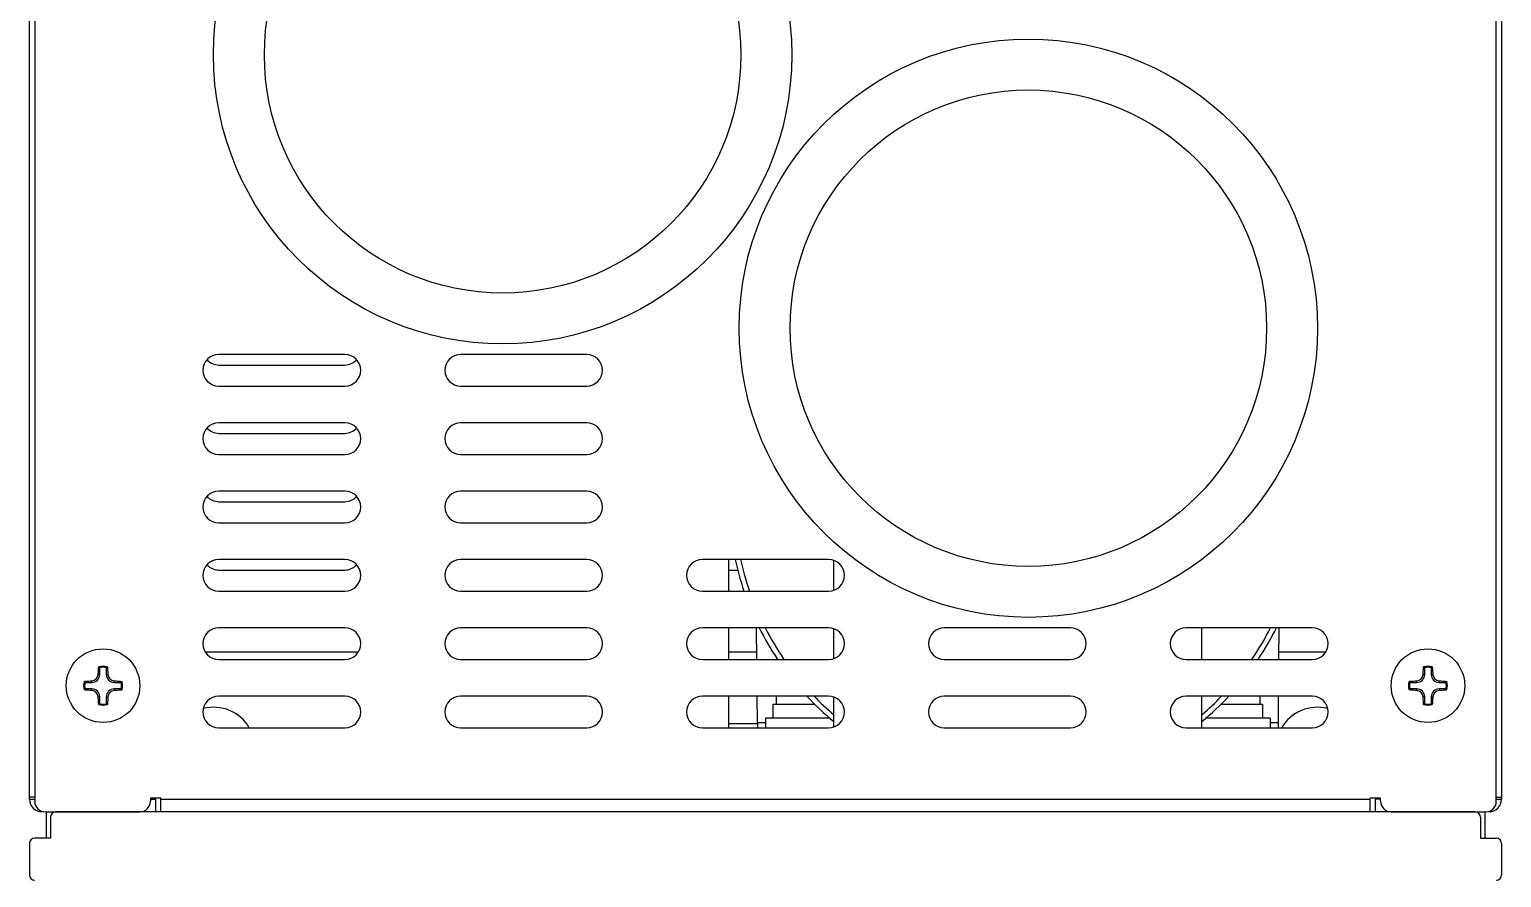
# Model space of a CAD drawing. Extents: x -425 to 6552, y -3049 to 3105.
# Drawn here: x 606.4 to 683, y -1826.3 to -1782.2 of the extents above; entities that cross this region are included whole.
import ezdxf

# ---------------------------------------------------------------- set-up
doc = ezdxf.new("R2010")
doc.units = 0
doc.layers.get('0').update_dxf_attribs({"linetype": 'CONTINUOUS'})

msp = doc.modelspace()

# ---------------------------------------------------------------- linework, layer by layer
at = {"color": 7, "linetype": 'CONTINUOUS'}
for p, q in [((606.398, -1822.214), (606.398, -1764.323)), ((606.672, -1764.87), (606.672, -1822.323)), ((683.002, -1769.248), (683.002, -1822.214)), ((682.728, -1822.323), (682.728, -1770.506)), ((622.813, -1799.068), (616.247, -1799.068)), ((635.398, -1799.068), (628.832, -1799.068)), ((616.247, -1799.616), (622.813, -1799.616)), ((616.247, -1800.71), (622.813, -1800.71)), ((628.832, -1800.71), (635.398, -1800.71)), ((622.813, -1802.625), (616.247, -1802.625)), ((616.247, -1803.172), (622.813, -1803.172)), ((635.398, -1802.625), (628.832, -1802.625)), ((616.247, -1804.267), (622.813, -1804.267)), ((628.832, -1804.267), (635.398, -1804.267)), ((622.813, -1806.182), (616.247, -1806.182)), ((635.398, -1806.182), (628.832, -1806.182)), ((616.247, -1806.729), (622.813, -1806.729)), ((616.247, -1807.823), (622.813, -1807.823)), ((628.832, -1807.823), (635.398, -1807.823)), ((622.813, -1809.738), (616.247, -1809.738)), ((635.398, -1809.738), (628.832, -1809.738)), ((647.983, -1809.738), (641.417, -1809.738)), ((642.785, -1811.38), (642.785, -1809.738)), ((648.257, -1811.332), (648.257, -1809.786)), ((616.247, -1810.285), (622.813, -1810.285)), ((642.785, -1810.285), (643.254, -1810.285)), ((616.247, -1811.38), (622.813, -1811.38)), ((628.832, -1811.38), (635.398, -1811.38)), ((641.417, -1811.38), (647.983, -1811.38)), ((622.813, -1813.295), (616.247, -1813.295)), ((635.398, -1813.295), (628.832, -1813.295)), ((647.983, -1813.295), (641.417, -1813.295)), ((642.785, -1814.936), (642.785, -1813.295)), ((644.248, -1814.936), (644.234, -1813.295)), ((648.257, -1814.889), (648.257, -1813.342)), ((660.568, -1813.295), (654.002, -1813.295)), ((673.153, -1813.295), (666.587, -1813.295)), ((667.408, -1814.936), (667.408, -1813.295)), ((671.416, -1814.936), (671.43, -1813.295)), ((623.506, -1814.553), (615.555, -1814.553)), ((644.245, -1814.553), (642.785, -1814.553)), ((673.846, -1814.553), (671.419, -1814.553)), ((610.058, -1815.724), (610.058, -1815.362)), ((610.398, -1815.362), (610.398, -1815.724)), ((616.247, -1814.936), (622.813, -1814.936)), ((628.832, -1814.936), (635.398, -1814.936)), ((641.417, -1814.936), (647.983, -1814.936)), ((654.002, -1814.936), (660.568, -1814.936)), ((666.587, -1814.936), (673.153, -1814.936)), ((679.002, -1815.724), (679.002, -1815.362)), ((679.342, -1815.362), (679.342, -1815.724)), ((609.286, -1816.134), (609.648, -1816.134)), ((609.648, -1816.134), (609.648, -1816.054)), ((610.058, -1815.724), (609.978, -1815.724)), ((610.398, -1815.724), (610.479, -1815.724)), ((610.809, -1816.134), (610.809, -1816.054)), ((610.809, -1816.134), (611.171, -1816.134)), ((678.229, -1816.134), (678.591, -1816.134)), ((678.591, -1816.134), (678.591, -1816.054)), ((679.002, -1815.724), (678.921, -1815.724)), ((679.342, -1815.724), (679.422, -1815.724)), ((679.752, -1816.134), (679.752, -1816.054)), ((679.752, -1816.134), (680.114, -1816.134)), ((609.648, -1816.474), (609.286, -1816.474)), ((609.648, -1816.474), (609.648, -1816.555)), ((610.058, -1816.885), (609.978, -1816.885)), ((610.058, -1817.247), (610.058, -1816.885)), ((610.398, -1816.885), (610.398, -1817.247)), ((610.398, -1816.885), (610.479, -1816.885)), ((610.809, -1816.474), (610.809, -1816.555)), ((611.171, -1816.474), (610.809, -1816.474)), ((622.813, -1816.851), (616.247, -1816.851)), ((635.398, -1816.851), (628.832, -1816.851)), ((647.983, -1816.851), (641.417, -1816.851)), ((642.785, -1818.493), (642.785, -1816.851)), ((644.277, -1818.219), (644.265, -1816.851)), ((645.247, -1816.851), (645.247, -1817.289)), ((648.257, -1818.446), (648.257, -1816.899)), ((660.568, -1816.851), (654.002, -1816.851)), ((673.153, -1816.851), (666.587, -1816.851)), ((667.408, -1818.493), (667.408, -1816.851)), ((670.417, -1816.851), (670.417, -1817.289)), ((671.387, -1818.219), (671.399, -1816.851)), ((678.591, -1816.474), (678.229, -1816.474)), ((678.591, -1816.474), (678.591, -1816.555)), ((679.002, -1816.885), (678.921, -1816.885)), ((679.002, -1817.247), (679.002, -1816.885)), ((679.342, -1816.885), (679.422, -1816.885)), ((679.342, -1816.885), (679.342, -1817.247)), ((680.114, -1816.474), (679.752, -1816.474)), ((679.752, -1816.474), (679.752, -1816.555)), ((645.247, -1817.289), (645.083, -1817.289)), ((645.083, -1817.289), (645.083, -1818.001)), ((645.595, -1817.289), (645.247, -1817.289)), ((647.088, -1817.289), (645.595, -1817.289)), ((647.282, -1817.289), (647.088, -1817.289)), ((668.575, -1817.289), (668.382, -1817.289)), ((670.07, -1817.289), (668.575, -1817.289)), ((670.417, -1817.289), (670.07, -1817.289)), ((670.568, -1817.289), (670.417, -1817.289)), ((670.568, -1817.289), (670.568, -1818.001)), ((616.247, -1818.493), (622.813, -1818.493)), ((628.832, -1818.493), (635.398, -1818.493)), ((641.417, -1818.493), (647.983, -1818.493)), ((642.785, -1818.274), (644.277, -1818.274)), ((644.277, -1818.219), (644.7, -1818.219)), ((644.29, -1818.219), (644.29, -1818.493)), ((648.056, -1818.001), (644.7, -1818.001)), ((644.7, -1818.001), (644.7, -1818.493)), ((654.002, -1818.493), (660.568, -1818.493)), ((666.587, -1818.493), (673.153, -1818.493)), ((670.964, -1818.001), (667.608, -1818.001)), ((670.964, -1818.001), (670.964, -1818.493)), ((670.964, -1818.219), (671.387, -1818.219)), ((671.375, -1818.219), (671.375, -1818.493)), ((606.672, -1822.104), (606.398, -1822.104)), ((606.398, -1822.214), (606.672, -1822.214)), ((612.691, -1822.159), (612.691, -1822.323)), ((613.238, -1822.159), (612.691, -1822.159)), ((612.691, -1822.214), (612.964, -1822.214)), ((612.964, -1822.214), (612.964, -1822.87)), ((613.238, -1822.87), (613.238, -1822.159)), ((613.238, -1822.214), (676.162, -1822.214)), ((676.71, -1822.159), (676.162, -1822.159)), ((676.162, -1822.87), (676.162, -1822.159)), ((676.71, -1822.214), (676.436, -1822.214)), ((676.436, -1822.87), (676.436, -1822.214)), ((676.71, -1822.323), (676.71, -1822.159)), ((682.728, -1822.104), (683.002, -1822.104)), ((682.728, -1822.214), (683.002, -1822.214)), ((607.055, -1822.87), (607.055, -1822.845)), ((607.219, -1822.87), (612.143, -1822.87)), ((607.274, -1822.87), (607.274, -1824.238)), ((607.493, -1823.144), (607.493, -1824.238)), ((681.634, -1822.87), (607.766, -1822.87)), ((612.417, -1822.797), (612.417, -1822.87)), ((676.983, -1822.87), (676.983, -1822.797)), ((677.257, -1822.87), (682.181, -1822.87)), ((681.908, -1823.144), (681.908, -1824.238)), ((682.126, -1822.87), (682.126, -1824.238)), ((682.345, -1822.87), (682.345, -1822.845)), ((606.398, -1824.512), (606.398, -1826.153)), ((607.493, -1824.238), (606.672, -1824.238)), ((681.908, -1824.238), (682.728, -1824.238)), ((683.002, -1824.512), (683.002, -1826.153))]:
    msp.add_line(p, q, dxfattribs=at)
for centre, radius in [((631.021, -1783.474), 15.047), ((631.021, -1783.474), 12.398), ((658.379, -1797.701), 15.047), ((658.379, -1797.701), 12.398), ((610.228, -1816.304), 1.915), ((679.172, -1816.304), 1.915)]:
    msp.add_circle(centre, radius, dxfattribs=at)
for centre, radius, start, end in [((616.247, -1799.889), 0.821, 90, 270), ((616.247, -1798.795), 0.821, 221.89391, 270), ((622.813, -1799.889), 0.821, 270, 90), ((622.813, -1798.795), 0.821, 270, 318.10609), ((628.832, -1799.889), 0.821, 90, 270), ((635.398, -1799.889), 0.821, 270, 90), ((616.247, -1803.446), 0.821, 90, 270), ((616.247, -1802.351), 0.821, 221.89391, 270), ((622.813, -1803.446), 0.821, 270, 90), ((622.813, -1802.351), 0.821, 270, 318.10609), ((628.832, -1803.446), 0.821, 90, 270), ((635.398, -1803.446), 0.821, 270, 90), ((616.247, -1807.002), 0.821, 90, 270), ((622.813, -1807.002), 0.821, 270, 90), ((628.832, -1807.002), 0.821, 90, 270), ((635.398, -1807.002), 0.821, 270, 90), ((616.247, -1805.908), 0.821, 221.89391, 270), ((622.813, -1805.908), 0.821, 270, 318.10609), ((616.247, -1810.559), 0.821, 90, 270), ((616.247, -1809.465), 0.821, 221.89391, 270), ((622.813, -1810.559), 0.821, 270, 90), ((622.813, -1809.465), 0.821, 270, 318.10609), ((628.832, -1810.559), 0.821, 90, 270), ((635.398, -1810.559), 0.821, 270, 90), ((641.417, -1810.559), 0.821, 90, 270), ((657.832, -1806.565), 15.047, 192.17685, 198.66802), ((657.832, -1806.565), 14.774, 192.40678, 199.0251), ((647.983, -1810.559), 0.821, 270, 90), ((616.247, -1814.116), 0.821, 90, 270), ((622.813, -1814.116), 0.821, 270, 90), ((628.832, -1814.116), 0.821, 90, 270), ((635.398, -1814.116), 0.821, 270, 90), ((641.417, -1814.116), 0.821, 90, 270), ((657.832, -1806.565), 15.047, 206.57643, 213.81283), ((657.832, -1806.565), 14.774, 207.1058, 214.52729), ((647.983, -1814.116), 0.821, 270, 90), ((654.002, -1814.116), 0.821, 90, 270), ((660.568, -1814.116), 0.821, 270, 90), ((666.587, -1814.116), 0.821, 90, 270), ((657.832, -1806.565), 14.774, 325.47271, 332.8942), ((657.832, -1806.565), 15.047, 326.18717, 333.42357), ((673.153, -1814.116), 0.821, 270, 90), ((610.228, -1816.304), 1.011, 77.22597, 102.77403), ((608.064, -1817.749), 3.111, 50.12137, 51.39567), ((610.228, -1816.304), 0.958, 79.77465, 100.22535), ((612.393, -1817.749), 3.111, 128.60433, 129.87863), ((679.172, -1816.304), 1.011, 77.22597, 102.77403), ((677.007, -1817.749), 3.111, 50.12137, 51.39567), ((679.172, -1816.304), 0.958, 79.77465, 100.22535), ((681.336, -1817.749), 3.111, 128.60433, 129.87863), ((610.228, -1816.304), 1.011, 167.22597, 192.77403), ((611.673, -1814.14), 3.111, 218.60433, 219.87863), ((610.228, -1816.304), 0.958, 169.77465, 190.22535), ((609.648, -1815.724), 0.41, 270, 0), ((609.632, -1815.708), 0.346, 272.65193, 357.34807), ((610.809, -1815.724), 0.41, 180, 270), ((610.825, -1815.708), 0.346, 182.65192, 267.34808), ((608.783, -1814.14), 3.111, 320.12137, 321.39567), ((610.228, -1816.304), 0.958, 349.77465, 10.22535), ((610.228, -1816.304), 1.011, 347.22597, 12.77403), ((679.172, -1816.304), 1.011, 167.22597, 192.77403), ((680.617, -1814.14), 3.111, 218.60433, 219.87863), ((679.172, -1816.304), 0.958, 169.77465, 190.22535), ((678.591, -1815.724), 0.41, 270, 0), ((678.575, -1815.708), 0.346, 272.65193, 357.34807), ((679.752, -1815.724), 0.41, 180, 270), ((679.768, -1815.708), 0.346, 182.65192, 267.34808), ((677.727, -1814.14), 3.111, 320.12137, 321.39567), ((679.172, -1816.304), 0.958, 349.77465, 10.22535), ((679.172, -1816.304), 1.011, 347.22597, 12.77403), ((611.673, -1818.469), 3.111, 140.12137, 141.39567), ((609.648, -1816.885), 0.41, 0, 90), ((609.632, -1816.901), 0.346, 2.65192, 87.34808), ((610.809, -1816.885), 0.41, 90, 180), ((610.825, -1816.901), 0.346, 92.65193, 177.34807), ((608.783, -1818.469), 3.111, 38.60433, 39.87863), ((616.247, -1817.672), 0.821, 90, 270), ((622.813, -1817.672), 0.821, 270, 90), ((628.832, -1817.672), 0.821, 90, 270), ((635.398, -1817.672), 0.821, 270, 90), ((641.417, -1817.672), 0.821, 90, 270), ((657.832, -1806.565), 15.047, 223.13782, 230.46634), ((657.832, -1806.565), 14.774, 224.13942, 229.58762), ((647.983, -1817.672), 0.821, 270, 90), ((654.002, -1817.672), 0.821, 90, 270), ((660.568, -1817.672), 0.821, 270, 90), ((666.587, -1817.672), 0.821, 90, 270), ((657.832, -1806.565), 15.047, 309.53366, 316.86218), ((657.832, -1806.565), 14.774, 310.41237, 315.8606), ((673.153, -1817.672), 0.821, 270, 90), ((680.617, -1818.469), 3.111, 140.12137, 141.39567), ((678.591, -1816.885), 0.41, 0, 90), ((678.575, -1816.901), 0.346, 2.65192, 87.34808), ((679.752, -1816.885), 0.41, 90, 180), ((679.768, -1816.901), 0.346, 92.65193, 177.34807), ((677.727, -1818.469), 3.111, 38.60433, 39.87863), ((608.064, -1814.859), 3.111, 308.60433, 309.87863), ((610.228, -1816.304), 1.011, 257.22597, 282.77403), ((610.228, -1816.304), 0.958, 259.77465, 280.22535), ((612.393, -1814.859), 3.111, 230.12137, 231.39567), ((615.974, -1819.587), 2.161, 30.42283, 104.07324), ((673.426, -1819.587), 2.161, 75.92676, 149.57717), ((677.007, -1814.859), 3.111, 308.60433, 309.87863), ((679.172, -1816.304), 1.011, 257.22597, 282.77403), ((679.172, -1816.304), 0.958, 259.77465, 280.22535), ((681.336, -1814.859), 3.111, 230.12137, 231.39567), ((607.055, -1822.214), 0.657, 180, 270), ((607.219, -1822.323), 0.547, 180, 270), ((612.143, -1822.323), 0.547, 270, 0), ((677.257, -1822.323), 0.547, 180, 270), ((682.181, -1822.323), 0.547, 270, 0), ((682.345, -1822.214), 0.657, 270, 0), ((607.766, -1823.144), 0.274, 90, 180), ((681.634, -1823.144), 0.274, 0, 90), ((606.672, -1824.512), 0.274, 90, 180), ((682.728, -1824.512), 0.274, 0, 90), ((606.672, -1826.153), 0.274, 180, 270), ((682.728, -1826.153), 0.274, 270, 0)]:
    msp.add_arc(centre, radius, start, end, dxfattribs=at)
for points, knots in [([(609.978, -1815.724), (609.98, -1815.689), (609.987, -1815.554), (609.996, -1815.419), (610.005, -1815.318)], [0, 0, 0, 0, 0.256442, 1, 1, 1, 1]), ([(610.452, -1815.318), (610.455, -1815.351), (610.466, -1815.486), (610.474, -1815.621), (610.479, -1815.724)], [0, 0, 0, 0, 0.242992, 1, 1, 1, 1]), ([(678.921, -1815.724), (678.923, -1815.689), (678.93, -1815.554), (678.94, -1815.419), (678.948, -1815.318)], [0, 0, 0, 0, 0.256442, 1, 1, 1, 1]), ([(679.395, -1815.318), (679.398, -1815.351), (679.409, -1815.486), (679.417, -1815.621), (679.422, -1815.724)], [0, 0, 0, 0, 0.242992, 1, 1, 1, 1]), ([(609.242, -1816.081), (609.275, -1816.078), (609.41, -1816.067), (609.546, -1816.059), (609.648, -1816.054)], [0, 0, 0, 0, 0.242992, 1, 1, 1, 1]), ([(610.809, -1816.054), (610.843, -1816.056), (610.979, -1816.063), (611.114, -1816.072), (611.214, -1816.081)], [0, 0, 0, 0, 0.256444, 1, 1, 1, 1]), ([(678.186, -1816.081), (678.218, -1816.078), (678.354, -1816.067), (678.489, -1816.059), (678.591, -1816.054)], [0, 0, 0, 0, 0.242992, 1, 1, 1, 1]), ([(679.752, -1816.054), (679.787, -1816.056), (679.922, -1816.063), (680.057, -1816.072), (680.158, -1816.081)], [0, 0, 0, 0, 0.256444, 1, 1, 1, 1]), ([(609.648, -1816.555), (609.613, -1816.553), (609.478, -1816.546), (609.343, -1816.537), (609.242, -1816.528)], [0, 0, 0, 0, 0.256444, 1, 1, 1, 1]), ([(610.005, -1817.29), (610.002, -1817.258), (609.991, -1817.122), (609.983, -1816.987), (609.978, -1816.885)], [0, 0, 0, 0, 0.242992, 1, 1, 1, 1]), ([(610.479, -1816.885), (610.477, -1816.919), (610.47, -1817.055), (610.461, -1817.19), (610.452, -1817.29)], [0, 0, 0, 0, 0.256442, 1, 1, 1, 1]), ([(611.214, -1816.528), (611.182, -1816.531), (611.047, -1816.542), (610.911, -1816.55), (610.809, -1816.555)], [0, 0, 0, 0, 0.242992, 1, 1, 1, 1]), ([(678.591, -1816.555), (678.557, -1816.553), (678.421, -1816.546), (678.286, -1816.537), (678.186, -1816.528)], [0, 0, 0, 0, 0.256444, 1, 1, 1, 1]), ([(678.948, -1817.29), (678.945, -1817.258), (678.934, -1817.122), (678.926, -1816.987), (678.921, -1816.885)], [0, 0, 0, 0, 0.242992, 1, 1, 1, 1]), ([(679.422, -1816.885), (679.42, -1816.919), (679.413, -1817.055), (679.404, -1817.19), (679.395, -1817.29)], [0, 0, 0, 0, 0.256442, 1, 1, 1, 1]), ([(680.158, -1816.528), (680.125, -1816.531), (679.99, -1816.542), (679.855, -1816.55), (679.752, -1816.555)], [0, 0, 0, 0, 0.242992, 1, 1, 1, 1])]:
    msp.add_open_spline(points, degree=3, knots=knots, dxfattribs=at)

doc.saveas('drawing.dxf')
